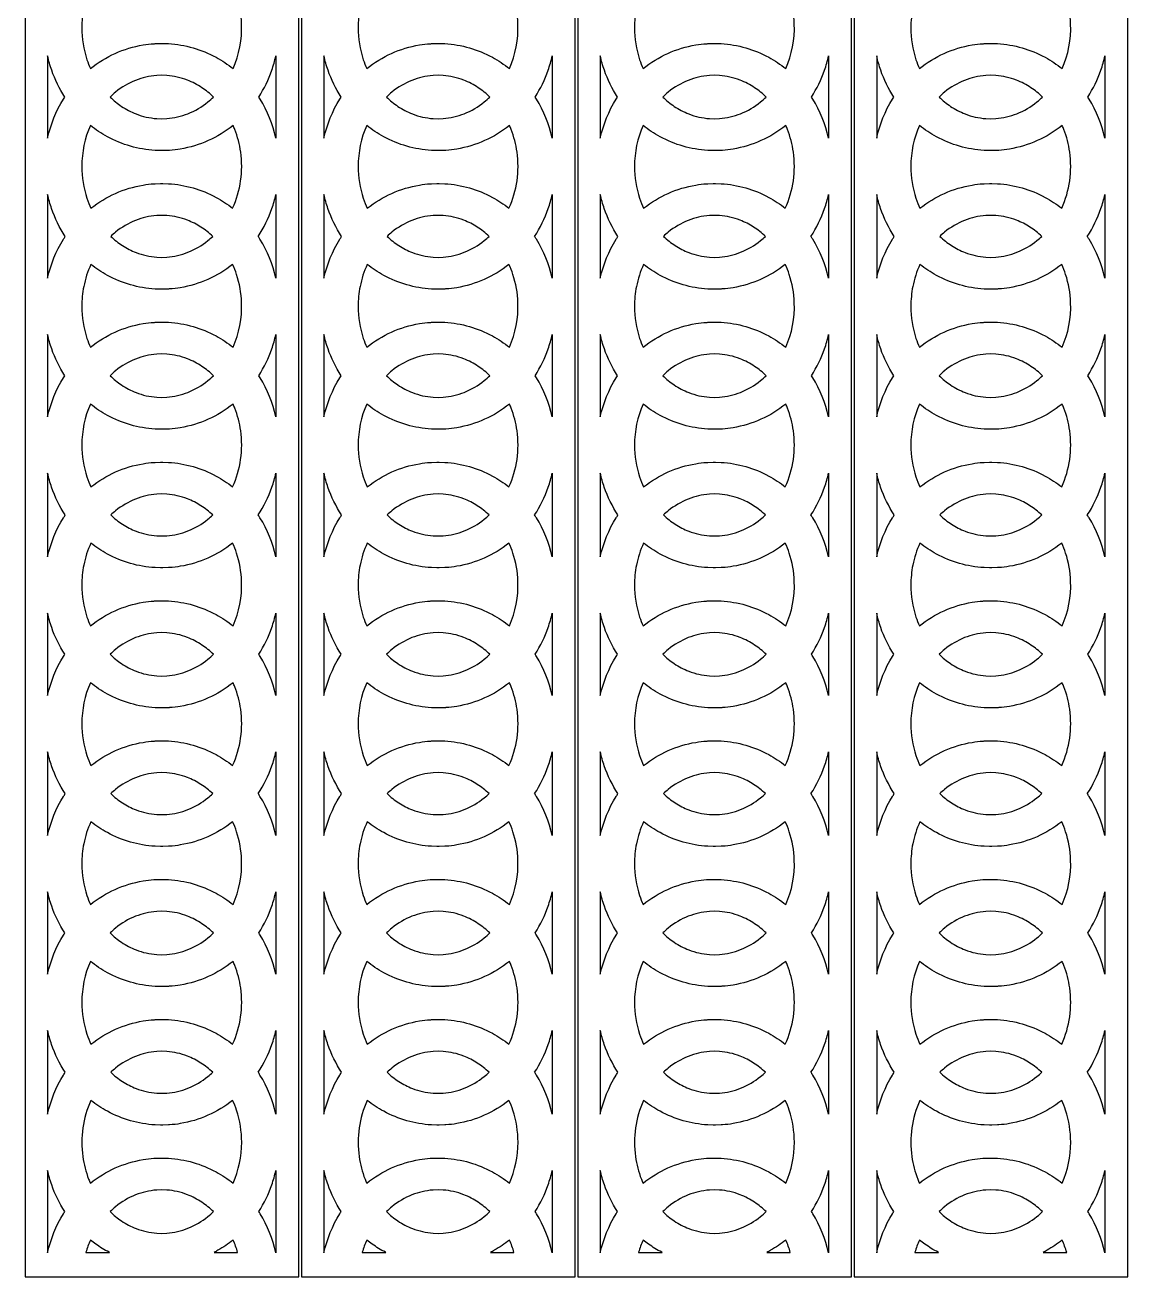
# Model space of a CAD drawing. Header units: millimetres. Extents: x -55 to 943, y -998 to 998.
# Drawn here: x -55 to 388, y -998 to -495 of the extents above; entities that cross this region are included whole.
import ezdxf

# ---------------------------------------------------------------- set-up
doc = ezdxf.new("R2010")
doc.units = ezdxf.units.MM
doc.layers.add('Default', color=70, linetype='Continuous')

msp = doc.modelspace()

# ---------------------------------------------------------------- linework, layer by layer
at = {"layer": 'Default'}
for points in [[(-55, -998), (55, -998), (55, 998), (-55, 998)], [(56, -998), (166, -998), (166, 998), (56, 998)], [(167, -998), (277, -998), (277, 998), (167, 998)], [(278, -998), (388, -998), (388, 998), (278, 998)]]:
    msp.add_lwpolyline(points, close=True, dxfattribs=at)
for points in [[(-32.2, -495.93, 0.079612), (-30.15, -508.78, 0.025236), (-28.76, -512.37, -0.128975), (-7.57, -502.86, -0.023724), (-3.27, -502.36, -0.008807), (-2.8, -502.33), (-0.57, -502.25, -0.017464), (0.37, -502.25), (2.61, -502.33, -0.11051), (21.72, -507.81, -0.045302), (28.57, -512.37, 0.112754), (31.98, -494.48, 0.070896), (29.96, -483.08, 0.028206), (28.38, -479.06, -0.127606), (7.37, -488.41, -0.023724), (3.08, -488.92, -0.008807), (2.61, -488.95), (0.37, -489.02, -0.017464), (-0.57, -489.02), (-2.8, -488.95, -0.11051), (-21.92, -483.46, -0.043797), (-28.57, -479.06, 0.05779), (-31.43, -487.95, 0.047676)], [(78.8, -495.93, 0.079612), (80.85, -508.78, 0.025236), (82.24, -512.37, -0.128975), (103.43, -502.86, -0.023724), (107.73, -502.36, -0.008807), (108.2, -502.33), (110.43, -502.25, -0.017464), (111.37, -502.25), (113.61, -502.33, -0.11051), (132.72, -507.81, -0.045302), (139.57, -512.37, 0.112754), (142.98, -494.48, 0.070896), (140.96, -483.08, 0.028206), (139.38, -479.06, -0.127606), (118.37, -488.41, -0.023724), (114.08, -488.92, -0.008807), (113.61, -488.95), (111.37, -489.02, -0.017464), (110.43, -489.02), (108.2, -488.95, -0.11051), (89.08, -483.46, -0.043797), (82.43, -479.06, 0.05779), (79.57, -487.95, 0.047676)], [(189.8, -495.93, 0.079612), (191.85, -508.78, 0.025236), (193.24, -512.37, -0.128975), (214.43, -502.86, -0.023724), (218.73, -502.36, -0.008807), (219.2, -502.33), (221.43, -502.25, -0.017464), (222.37, -502.25), (224.61, -502.33, -0.11051), (243.72, -507.81, -0.045302), (250.57, -512.37, 0.112754), (253.98, -494.48, 0.070896), (251.96, -483.08, 0.028206), (250.38, -479.06, -0.127606), (229.37, -488.41, -0.023724), (225.08, -488.92, -0.008807), (224.61, -488.95), (222.37, -489.02, -0.017464), (221.43, -489.02), (219.2, -488.95, -0.11051), (200.08, -483.46, -0.043797), (193.43, -479.06, 0.05779), (190.57, -487.95, 0.047676)], [(300.8, -495.93, 0.079612), (302.85, -508.78, 0.025236), (304.24, -512.37, -0.128975), (325.43, -502.86, -0.023724), (329.73, -502.36, -0.008807), (330.2, -502.33), (332.43, -502.25, -0.017464), (333.37, -502.25), (335.61, -502.33, -0.11051), (354.72, -507.81, -0.045302), (361.57, -512.37, 0.112754), (364.98, -494.48, 0.070896), (362.96, -483.08, 0.028206), (361.38, -479.06, -0.127606), (340.37, -488.41, -0.023724), (336.08, -488.92, -0.008807), (335.61, -488.95), (333.37, -489.02, -0.017464), (332.43, -489.02), (330.2, -488.95, -0.11051), (311.08, -483.46, -0.043797), (304.43, -479.06, 0.05779), (301.57, -487.95, 0.047676)], [(-39.05, -523.78, -0.059874), (-44.31, -513, -0.028181), (-45.93, -507.27), (-45.93, -540.29, -0.084306), (-39.57, -524.61, -0.00514)], [(38.86, -523.78, 0.059874), (44.12, -513, 0.028181), (45.74, -507.27), (45.74, -540.29, 0.084306), (39.38, -524.61, 0.00514)], [(71.95, -523.78, -0.059874), (66.69, -513, -0.028181), (65.07, -507.27), (65.07, -540.29, -0.084306), (71.43, -524.61, -0.00514)], [(149.86, -523.78, 0.059874), (155.12, -513, 0.028181), (156.74, -507.27), (156.74, -540.29, 0.084306), (150.38, -524.61, 0.00514)], [(182.95, -523.78, -0.059874), (177.69, -513, -0.028181), (176.07, -507.27), (176.07, -540.29, -0.084306), (182.43, -524.61, -0.00514)], [(260.86, -523.78, 0.059874), (266.12, -513, 0.028181), (267.74, -507.27), (267.74, -540.29, 0.084306), (261.38, -524.61, 0.00514)], [(293.95, -523.78, -0.059874), (288.69, -513, -0.028181), (287.07, -507.27), (287.07, -540.29, -0.084306), (293.43, -524.61, -0.00514)], [(371.86, -523.78, 0.059874), (377.12, -513, 0.028181), (378.74, -507.27), (378.74, -540.29, 0.084306), (372.38, -524.61, 0.00514)], [(18.43, -525.77, 0.021942), (20.68, -523.78, 0.046204), (16.05, -520.04, 0.05459), (10.19, -516.99, 0.074917), (1.92, -515.12), (-0.1, -515.05), (-2.12, -515.12, 0.076189), (-10.62, -517.08, 0.075402), (-18.62, -521.79, 0.021942), (-20.87, -523.78, 0.046204), (-16.25, -527.52, 0.05459), (-10.39, -530.57, 0.074917), (-2.12, -532.44), (-0.1, -532.51), (1.92, -532.44, 0.076189), (10.43, -530.48, 0.075402)], [(129.43, -525.77, 0.021942), (131.68, -523.78, 0.046204), (127.05, -520.04, 0.05459), (121.19, -516.99, 0.074917), (112.92, -515.12), (110.9, -515.05), (108.88, -515.12, 0.076189), (100.38, -517.08, 0.075402), (92.38, -521.79, 0.021942), (90.13, -523.78, 0.046204), (94.75, -527.52, 0.05459), (100.61, -530.57, 0.074917), (108.88, -532.44), (110.9, -532.51), (112.92, -532.44, 0.076189), (121.43, -530.48, 0.075402)], [(240.43, -525.77, 0.021942), (242.68, -523.78, 0.046204), (238.05, -520.04, 0.05459), (232.19, -516.99, 0.074917), (223.92, -515.12), (221.9, -515.05), (219.88, -515.12, 0.076189), (211.38, -517.08, 0.075402), (203.38, -521.79, 0.021942), (201.13, -523.78, 0.046204), (205.75, -527.52, 0.05459), (211.61, -530.57, 0.074917), (219.88, -532.44), (221.9, -532.51), (223.92, -532.44, 0.076189), (232.43, -530.48, 0.075402)], [(351.43, -525.77, 0.021942), (353.68, -523.78, 0.046204), (349.05, -520.04, 0.05459), (343.19, -516.99, 0.074917), (334.92, -515.12), (332.9, -515.05), (330.88, -515.12, 0.076189), (322.38, -517.08, 0.075402), (314.38, -521.79, 0.021942), (312.13, -523.78, 0.046204), (316.75, -527.52, 0.05459), (322.61, -530.57, 0.074917), (330.88, -532.44), (332.9, -532.51), (334.92, -532.44, 0.076189), (343.43, -530.48, 0.075402)], [(-32.2, -551.64, 0.079683), (-30.15, -564.48, 0.028206), (-28.57, -568.5, -0.127608), (-7.57, -559.15, -0.023722), (-3.27, -558.64, -0.008807), (-2.8, -558.62), (-0.57, -558.54, -0.017464), (0.37, -558.54), (2.61, -558.62, -0.11051), (21.72, -564.1, -0.043797), (28.38, -568.5, 0.142127), (31.61, -545.88, 0.058815), (29.26, -536.83, 0.011589), (28.57, -535.19, -0.128976), (7.37, -544.7, -0.023722), (3.08, -545.21, -0.008807), (2.61, -545.23), (0.37, -545.31, -0.017464), (-0.57, -545.31), (-2.8, -545.23, -0.11051), (-21.92, -539.75, -0.045302), (-28.76, -535.19, 0.10459), (-32.2, -551.63, 0.000069)], [(78.8, -551.64, 0.079683), (80.85, -564.48, 0.028206), (82.43, -568.5, -0.127608), (103.43, -559.15, -0.023722), (107.73, -558.64, -0.008807), (108.2, -558.62), (110.43, -558.54, -0.017464), (111.37, -558.54), (113.61, -558.62, -0.11051), (132.72, -564.1, -0.043797), (139.38, -568.5, 0.142127), (142.61, -545.88, 0.058815), (140.26, -536.83, 0.011589), (139.57, -535.19, -0.128976), (118.37, -544.7, -0.023722), (114.08, -545.21, -0.008807), (113.61, -545.23), (111.37, -545.31, -0.017464), (110.43, -545.31), (108.2, -545.23, -0.11051), (89.08, -539.75, -0.045302), (82.24, -535.19, 0.10459), (78.8, -551.63, 0.000069)], [(189.8, -551.64, 0.079683), (191.85, -564.48, 0.028206), (193.43, -568.5, -0.127608), (214.43, -559.15, -0.023722), (218.73, -558.64, -0.008807), (219.2, -558.62), (221.43, -558.54, -0.017464), (222.37, -558.54), (224.61, -558.62, -0.11051), (243.72, -564.1, -0.043797), (250.38, -568.5, 0.142127), (253.61, -545.88, 0.058815), (251.26, -536.83, 0.011589), (250.57, -535.19, -0.128976), (229.37, -544.7, -0.023722), (225.08, -545.21, -0.008807), (224.61, -545.23), (222.37, -545.31, -0.017464), (221.43, -545.31), (219.2, -545.23, -0.11051), (200.08, -539.75, -0.045302), (193.24, -535.19, 0.10459), (189.8, -551.63, 0.000069)], [(300.8, -551.64, 0.079683), (302.85, -564.48, 0.028206), (304.43, -568.5, -0.127608), (325.43, -559.15, -0.023722), (329.73, -558.64, -0.008807), (330.2, -558.62), (332.43, -558.54, -0.017464), (333.37, -558.54), (335.61, -558.62, -0.11051), (354.72, -564.1, -0.043797), (361.38, -568.5, 0.142127), (364.61, -545.88, 0.058815), (362.26, -536.83, 0.011589), (361.57, -535.19, -0.128976), (340.37, -544.7, -0.023722), (336.08, -545.21, -0.008807), (335.61, -545.23), (333.37, -545.31, -0.017464), (332.43, -545.31), (330.2, -545.23, -0.11051), (311.08, -539.75, -0.045302), (304.24, -535.19, 0.10459), (300.8, -551.63, 0.000069)], [(-38.86, -579.78, -0.062037), (-44.33, -568.62, -0.027789), (-45.93, -562.98), (-45.93, -596.57, -0.084392), (-39.57, -580.88, -0.006852)], [(38.67, -579.78, 0.062037), (44.14, -568.62, 0.027789), (45.74, -562.98), (45.74, -596.57, 0.084392), (39.37, -580.88, 0.006852)], [(72.14, -579.78, -0.062037), (66.67, -568.62, -0.027789), (65.07, -562.98), (65.07, -596.57, -0.084392), (71.43, -580.88, -0.006852)], [(149.67, -579.78, 0.062037), (155.14, -568.62, 0.027789), (156.74, -562.98), (156.74, -596.57, 0.084392), (150.37, -580.88, 0.006852)], [(183.14, -579.78, -0.062037), (177.67, -568.62, -0.027789), (176.07, -562.98), (176.07, -596.57, -0.084392), (182.43, -580.88, -0.006852)], [(260.67, -579.78, 0.062037), (266.14, -568.62, 0.027789), (267.74, -562.98), (267.74, -596.57, 0.084392), (261.37, -580.88, 0.006852)], [(294.14, -579.78, -0.062037), (288.67, -568.62, -0.027789), (287.07, -562.98), (287.07, -596.57, -0.084392), (293.43, -580.88, -0.006852)], [(371.67, -579.78, 0.062037), (377.14, -568.62, 0.027789), (378.74, -562.98), (378.74, -596.57, 0.084392), (372.37, -580.88, 0.006852)], [(-18.62, -578.07, 0.018833), (-20.57, -579.78, 0.047178), (-15.84, -583.49, 0.050474), (-10.41, -586.27, 0.07513), (-2.12, -588.15), (-0.1, -588.22), (1.92, -588.15, 0.076136), (10.42, -586.19, 0.075458), (18.43, -581.48, 0.018833), (20.38, -579.78, 0.047178), (15.65, -576.06, 0.050474), (10.22, -573.28, 0.07513), (1.92, -571.41), (-0.1, -571.34), (-2.12, -571.41, 0.076136), (-10.61, -573.37, 0.075458)], [(92.38, -578.07, 0.018833), (90.43, -579.78, 0.047178), (95.16, -583.49, 0.050474), (100.59, -586.27, 0.07513), (108.88, -588.15), (110.9, -588.22), (112.92, -588.15, 0.076136), (121.42, -586.19, 0.075458), (129.43, -581.48, 0.018833), (131.38, -579.78, 0.047178), (126.65, -576.06, 0.050474), (121.22, -573.28, 0.07513), (112.92, -571.41), (110.9, -571.34), (108.88, -571.41, 0.076136), (100.39, -573.37, 0.075458)], [(203.38, -578.07, 0.018833), (201.43, -579.78, 0.047178), (206.16, -583.49, 0.050474), (211.59, -586.27, 0.07513), (219.88, -588.15), (221.9, -588.22), (223.92, -588.15, 0.076136), (232.42, -586.19, 0.075458), (240.43, -581.48, 0.018833), (242.38, -579.78, 0.047178), (237.65, -576.06, 0.050474), (232.22, -573.28, 0.07513), (223.92, -571.41), (221.9, -571.34), (219.88, -571.41, 0.076136), (211.39, -573.37, 0.075458)], [(314.38, -578.07, 0.018833), (312.43, -579.78, 0.047178), (317.16, -583.49, 0.050474), (322.59, -586.27, 0.07513), (330.88, -588.15), (332.9, -588.22), (334.92, -588.15, 0.076136), (343.42, -586.19, 0.075458), (351.43, -581.48, 0.018833), (353.38, -579.78, 0.047178), (348.65, -576.06, 0.050474), (343.22, -573.28, 0.07513), (334.92, -571.41), (332.9, -571.34), (330.88, -571.41, 0.076136), (322.39, -573.37, 0.075458)], [(-32.2, -607.92, 0.079612), (-30.15, -620.77, 0.025236), (-28.76, -624.36, -0.128975), (-7.57, -614.85, -0.023724), (-3.27, -614.35, -0.008807), (-2.8, -614.32), (-0.57, -614.24, -0.017464), (0.37, -614.24), (2.61, -614.32, -0.11051), (21.72, -619.8, -0.045302), (28.57, -624.36, 0.112754), (31.98, -606.46, 0.070896), (29.96, -595.07, 0.028206), (28.38, -591.05, -0.127606), (7.37, -600.4, -0.023724), (3.08, -600.91, -0.008807), (2.61, -600.94), (0.37, -601.01, -0.017464), (-0.57, -601.01), (-2.8, -600.94, -0.11051), (-21.92, -595.45, -0.043797), (-28.57, -591.05, 0.05779), (-31.43, -599.94, 0.047676)], [(78.8, -607.92, 0.079612), (80.85, -620.77, 0.025236), (82.24, -624.36, -0.128975), (103.43, -614.85, -0.023724), (107.73, -614.35, -0.008807), (108.2, -614.32), (110.43, -614.24, -0.017464), (111.37, -614.24), (113.61, -614.32, -0.11051), (132.72, -619.8, -0.045302), (139.57, -624.36, 0.112754), (142.98, -606.46, 0.070896), (140.96, -595.07, 0.028206), (139.38, -591.05, -0.127606), (118.37, -600.4, -0.023724), (114.08, -600.91, -0.008807), (113.61, -600.94), (111.37, -601.01, -0.017464), (110.43, -601.01), (108.2, -600.94, -0.11051), (89.08, -595.45, -0.043797), (82.43, -591.05, 0.05779), (79.57, -599.94, 0.047676)], [(189.8, -607.92, 0.079612), (191.85, -620.77, 0.025236), (193.24, -624.36, -0.128975), (214.43, -614.85, -0.023724), (218.73, -614.35, -0.008807), (219.2, -614.32), (221.43, -614.24, -0.017464), (222.37, -614.24), (224.61, -614.32, -0.11051), (243.72, -619.8, -0.045302), (250.57, -624.36, 0.112754), (253.98, -606.46, 0.070896), (251.96, -595.07, 0.028206), (250.38, -591.05, -0.127606), (229.37, -600.4, -0.023724), (225.08, -600.91, -0.008807), (224.61, -600.94), (222.37, -601.01, -0.017464), (221.43, -601.01), (219.2, -600.94, -0.11051), (200.08, -595.45, -0.043797), (193.43, -591.05, 0.05779), (190.57, -599.94, 0.047676)], [(300.8, -607.92, 0.079612), (302.85, -620.77, 0.025236), (304.24, -624.36, -0.128975), (325.43, -614.85, -0.023724), (329.73, -614.35, -0.008807), (330.2, -614.32), (332.43, -614.24, -0.017464), (333.37, -614.24), (335.61, -614.32, -0.11051), (354.72, -619.8, -0.045302), (361.57, -624.36, 0.112754), (364.98, -606.46, 0.070896), (362.96, -595.07, 0.028206), (361.38, -591.05, -0.127606), (340.37, -600.4, -0.023724), (336.08, -600.91, -0.008807), (335.61, -600.94), (333.37, -601.01, -0.017464), (332.43, -601.01), (330.2, -600.94, -0.11051), (311.08, -595.45, -0.043797), (304.43, -591.05, 0.05779), (301.57, -599.94, 0.047676)], [(-39.05, -635.77, -0.059874), (-44.31, -624.99, -0.028181), (-45.93, -619.26), (-45.93, -652.28, -0.084306), (-39.57, -636.6, -0.00514)], [(38.86, -635.77, 0.059874), (44.12, -624.99, 0.028181), (45.74, -619.26), (45.74, -652.28, 0.084306), (39.38, -636.6, 0.00514)], [(71.95, -635.77, -0.059874), (66.69, -624.99, -0.028181), (65.07, -619.26), (65.07, -652.28, -0.084306), (71.43, -636.6, -0.00514)], [(149.86, -635.77, 0.059874), (155.12, -624.99, 0.028181), (156.74, -619.26), (156.74, -652.28, 0.084306), (150.38, -636.6, 0.00514)], [(182.95, -635.77, -0.059874), (177.69, -624.99, -0.028181), (176.07, -619.26), (176.07, -652.28, -0.084306), (182.43, -636.6, -0.00514)], [(260.86, -635.77, 0.059874), (266.12, -624.99, 0.028181), (267.74, -619.26), (267.74, -652.28, 0.084306), (261.38, -636.6, 0.00514)], [(293.95, -635.77, -0.059874), (288.69, -624.99, -0.028181), (287.07, -619.26), (287.07, -652.28, -0.084306), (293.43, -636.6, -0.00514)], [(371.86, -635.77, 0.059874), (377.12, -624.99, 0.028181), (378.74, -619.26), (378.74, -652.28, 0.084306), (372.38, -636.6, 0.00514)], [(18.43, -637.76, 0.021942), (20.68, -635.77, 0.046204), (16.05, -632.03, 0.05459), (10.19, -628.98, 0.074917), (1.92, -627.11), (-0.1, -627.04), (-2.12, -627.11, 0.076189), (-10.62, -629.07, 0.075402), (-18.62, -633.78, 0.021942), (-20.87, -635.77, 0.046204), (-16.25, -639.51, 0.05459), (-10.39, -642.56, 0.074917), (-2.12, -644.43), (-0.1, -644.5), (1.92, -644.43, 0.076189), (10.43, -642.47, 0.075402)], [(129.43, -637.76, 0.021942), (131.68, -635.77, 0.046204), (127.05, -632.03, 0.05459), (121.19, -628.98, 0.074917), (112.92, -627.11), (110.9, -627.04), (108.88, -627.11, 0.076189), (100.38, -629.07, 0.075402), (92.38, -633.78, 0.021942), (90.13, -635.77, 0.046204), (94.75, -639.51, 0.05459), (100.61, -642.56, 0.074917), (108.88, -644.43), (110.9, -644.5), (112.92, -644.43, 0.076189), (121.43, -642.47, 0.075402)], [(240.43, -637.76, 0.021942), (242.68, -635.77, 0.046204), (238.05, -632.03, 0.05459), (232.19, -628.98, 0.074917), (223.92, -627.11), (221.9, -627.04), (219.88, -627.11, 0.076189), (211.38, -629.07, 0.075402), (203.38, -633.78, 0.021942), (201.13, -635.77, 0.046204), (205.75, -639.51, 0.05459), (211.61, -642.56, 0.074917), (219.88, -644.43), (221.9, -644.5), (223.92, -644.43, 0.076189), (232.43, -642.47, 0.075402)], [(351.43, -637.76, 0.021942), (353.68, -635.77, 0.046204), (349.05, -632.03, 0.05459), (343.19, -628.98, 0.074917), (334.92, -627.11), (332.9, -627.04), (330.88, -627.11, 0.076189), (322.38, -629.07, 0.075402), (314.38, -633.78, 0.021942), (312.13, -635.77, 0.046204), (316.75, -639.51, 0.05459), (322.61, -642.56, 0.074917), (330.88, -644.43), (332.9, -644.5), (334.92, -644.43, 0.076189), (343.43, -642.47, 0.075402)], [(-32.2, -663.63, 0.079683), (-30.15, -676.47, 0.028206), (-28.57, -680.49, -0.127608), (-7.57, -671.14, -0.023722), (-3.27, -670.63, -0.008807), (-2.8, -670.61), (-0.57, -670.53, -0.017464), (0.37, -670.53), (2.61, -670.61, -0.11051), (21.72, -676.09, -0.043797), (28.38, -680.49, 0.142127), (31.61, -657.87, 0.058815), (29.26, -648.82, 0.011589), (28.57, -647.18, -0.128976), (7.37, -656.69, -0.023722), (3.08, -657.2, -0.008807), (2.61, -657.22), (0.37, -657.3, -0.017464), (-0.57, -657.3), (-2.8, -657.22, -0.11051), (-21.92, -651.74, -0.045302), (-28.76, -647.18, 0.10459), (-32.2, -663.62, 0.000069)], [(78.8, -663.63, 0.079683), (80.85, -676.47, 0.028206), (82.43, -680.49, -0.127608), (103.43, -671.14, -0.023722), (107.73, -670.63, -0.008807), (108.2, -670.61), (110.43, -670.53, -0.017464), (111.37, -670.53), (113.61, -670.61, -0.11051), (132.72, -676.09, -0.043797), (139.38, -680.49, 0.142127), (142.61, -657.87, 0.058815), (140.26, -648.82, 0.011589), (139.57, -647.18, -0.128976), (118.37, -656.69, -0.023722), (114.08, -657.2, -0.008807), (113.61, -657.22), (111.37, -657.3, -0.017464), (110.43, -657.3), (108.2, -657.22, -0.11051), (89.08, -651.74, -0.045302), (82.24, -647.18, 0.10459), (78.8, -663.62, 0.000069)], [(189.8, -663.63, 0.079683), (191.85, -676.47, 0.028206), (193.43, -680.49, -0.127608), (214.43, -671.14, -0.023722), (218.73, -670.63, -0.008807), (219.2, -670.61), (221.43, -670.53, -0.017464), (222.37, -670.53), (224.61, -670.61, -0.11051), (243.72, -676.09, -0.043797), (250.38, -680.49, 0.142127), (253.61, -657.87, 0.058815), (251.26, -648.82, 0.011589), (250.57, -647.18, -0.128976), (229.37, -656.69, -0.023722), (225.08, -657.2, -0.008807), (224.61, -657.22), (222.37, -657.3, -0.017464), (221.43, -657.3), (219.2, -657.22, -0.11051), (200.08, -651.74, -0.045302), (193.24, -647.18, 0.10459), (189.8, -663.62, 0.000069)], [(300.8, -663.63, 0.079683), (302.85, -676.47, 0.028206), (304.43, -680.49, -0.127608), (325.43, -671.14, -0.023722), (329.73, -670.63, -0.008807), (330.2, -670.61), (332.43, -670.53, -0.017464), (333.37, -670.53), (335.61, -670.61, -0.11051), (354.72, -676.09, -0.043797), (361.38, -680.49, 0.142127), (364.61, -657.87, 0.058815), (362.26, -648.82, 0.011589), (361.57, -647.18, -0.128976), (340.37, -656.69, -0.023722), (336.08, -657.2, -0.008807), (335.61, -657.22), (333.37, -657.3, -0.017464), (332.43, -657.3), (330.2, -657.22, -0.11051), (311.08, -651.74, -0.045302), (304.24, -647.18, 0.10459), (300.8, -663.62, 0.000069)], [(-38.86, -691.76, -0.062037), (-44.33, -680.61, -0.027789), (-45.93, -674.97), (-45.93, -708.56, -0.084392), (-39.57, -692.87, -0.006852)], [(38.67, -691.76, 0.062037), (44.14, -680.61, 0.027789), (45.74, -674.97), (45.74, -708.56, 0.084392), (39.37, -692.87, 0.006852)], [(72.14, -691.76, -0.062037), (66.67, -680.61, -0.027789), (65.07, -674.97), (65.07, -708.56, -0.084392), (71.43, -692.87, -0.006852)], [(149.67, -691.76, 0.062037), (155.14, -680.61, 0.027789), (156.74, -674.97), (156.74, -708.56, 0.084392), (150.37, -692.87, 0.006852)], [(183.14, -691.76, -0.062037), (177.67, -680.61, -0.027789), (176.07, -674.97), (176.07, -708.56, -0.084392), (182.43, -692.87, -0.006852)], [(260.67, -691.76, 0.062037), (266.14, -680.61, 0.027789), (267.74, -674.97), (267.74, -708.56, 0.084392), (261.37, -692.87, 0.006852)], [(294.14, -691.76, -0.062037), (288.67, -680.61, -0.027789), (287.07, -674.97), (287.07, -708.56, -0.084392), (293.43, -692.87, -0.006852)], [(371.67, -691.76, 0.062037), (377.14, -680.61, 0.027789), (378.74, -674.97), (378.74, -708.56, 0.084392), (372.37, -692.87, 0.006852)], [(18.43, -693.47, 0.018833), (20.38, -691.76, 0.047178), (15.65, -688.05, 0.050474), (10.22, -685.27, 0.07513), (1.92, -683.4), (-0.1, -683.32), (-2.12, -683.4, 0.076136), (-10.61, -685.35, 0.075458), (-18.62, -690.06, 0.018833), (-20.57, -691.76, 0.047178), (-15.84, -695.48, 0.050474), (-10.41, -698.26, 0.07513), (-2.12, -700.13), (-0.1, -700.2), (1.92, -700.13, 0.076136), (10.42, -698.17, 0.075458)], [(129.43, -693.47, 0.018833), (131.38, -691.76, 0.047178), (126.65, -688.05, 0.050474), (121.22, -685.27, 0.07513), (112.92, -683.4), (110.9, -683.32), (108.88, -683.4, 0.076136), (100.39, -685.35, 0.075458), (92.38, -690.06, 0.018833), (90.43, -691.76, 0.047178), (95.16, -695.48, 0.050474), (100.59, -698.26, 0.07513), (108.88, -700.13), (110.9, -700.2), (112.92, -700.13, 0.076136), (121.42, -698.17, 0.075458)], [(240.43, -693.47, 0.018833), (242.38, -691.76, 0.047178), (237.65, -688.05, 0.050474), (232.22, -685.27, 0.07513), (223.92, -683.4), (221.9, -683.32), (219.88, -683.4, 0.076136), (211.39, -685.35, 0.075458), (203.38, -690.06, 0.018833), (201.43, -691.76, 0.047178), (206.16, -695.48, 0.050474), (211.59, -698.26, 0.07513), (219.88, -700.13), (221.9, -700.2), (223.92, -700.13, 0.076136), (232.42, -698.17, 0.075458)], [(351.43, -693.47, 0.018833), (353.38, -691.76, 0.047178), (348.65, -688.05, 0.050474), (343.22, -685.27, 0.07513), (334.92, -683.4), (332.9, -683.32), (330.88, -683.4, 0.076136), (322.39, -685.35, 0.075458), (314.38, -690.06, 0.018833), (312.43, -691.76, 0.047178), (317.16, -695.48, 0.050474), (322.59, -698.26, 0.07513), (330.88, -700.13), (332.9, -700.2), (334.92, -700.13, 0.076136), (343.42, -698.17, 0.075458)], [(-32.2, -719.91, 0.079612), (-30.15, -732.76, 0.025236), (-28.76, -736.35, -0.128975), (-7.57, -726.84, -0.023724), (-3.27, -726.33, -0.008807), (-2.8, -726.31), (-0.57, -726.23, -0.017464), (0.37, -726.23), (2.61, -726.31, -0.11051), (21.72, -731.79, -0.045302), (28.57, -736.35, 0.112754), (31.98, -718.45, 0.070896), (29.96, -707.06, 0.028206), (28.38, -703.04, -0.127606), (7.37, -712.39, -0.023724), (3.08, -712.9, -0.008807), (2.61, -712.92), (0.37, -713, -0.017464), (-0.57, -713), (-2.8, -712.92, -0.11051), (-21.92, -707.44, -0.043797), (-28.57, -703.04, 0.05779), (-31.43, -711.93, 0.047676)], [(78.8, -719.91, 0.079612), (80.85, -732.76, 0.025236), (82.24, -736.35, -0.128975), (103.43, -726.84, -0.023724), (107.73, -726.33, -0.008807), (108.2, -726.31), (110.43, -726.23, -0.017464), (111.37, -726.23), (113.61, -726.31, -0.11051), (132.72, -731.79, -0.045302), (139.57, -736.35, 0.112754), (142.98, -718.45, 0.070896), (140.96, -707.06, 0.028206), (139.38, -703.04, -0.127606), (118.37, -712.39, -0.023724), (114.08, -712.9, -0.008807), (113.61, -712.92), (111.37, -713, -0.017464), (110.43, -713), (108.2, -712.92, -0.11051), (89.08, -707.44, -0.043797), (82.43, -703.04, 0.05779), (79.57, -711.93, 0.047676)], [(189.8, -719.91, 0.079612), (191.85, -732.76, 0.025236), (193.24, -736.35, -0.128975), (214.43, -726.84, -0.023724), (218.73, -726.33, -0.008807), (219.2, -726.31), (221.43, -726.23, -0.017464), (222.37, -726.23), (224.61, -726.31, -0.11051), (243.72, -731.79, -0.045302), (250.57, -736.35, 0.112754), (253.98, -718.45, 0.070896), (251.96, -707.06, 0.028206), (250.38, -703.04, -0.127606), (229.37, -712.39, -0.023724), (225.08, -712.9, -0.008807), (224.61, -712.92), (222.37, -713, -0.017464), (221.43, -713), (219.2, -712.92, -0.11051), (200.08, -707.44, -0.043797), (193.43, -703.04, 0.05779), (190.57, -711.93, 0.047676)], [(300.8, -719.91, 0.079612), (302.85, -732.76, 0.025236), (304.24, -736.35, -0.128975), (325.43, -726.84, -0.023724), (329.73, -726.33, -0.008807), (330.2, -726.31), (332.43, -726.23, -0.017464), (333.37, -726.23), (335.61, -726.31, -0.11051), (354.72, -731.79, -0.045302), (361.57, -736.35, 0.112754), (364.98, -718.45, 0.070896), (362.96, -707.06, 0.028206), (361.38, -703.04, -0.127606), (340.37, -712.39, -0.023724), (336.08, -712.9, -0.008807), (335.61, -712.92), (333.37, -713, -0.017464), (332.43, -713), (330.2, -712.92, -0.11051), (311.08, -707.44, -0.043797), (304.43, -703.04, 0.05779), (301.57, -711.93, 0.047676)], [(-39.05, -747.76, -0.059874), (-44.31, -736.97, -0.028181), (-45.93, -731.25), (-45.93, -764.27, -0.084306), (-39.57, -748.59, -0.00514)], [(38.86, -747.76, 0.059874), (44.12, -736.97, 0.028181), (45.74, -731.25), (45.74, -764.27, 0.084306), (39.38, -748.59, 0.00514)], [(71.95, -747.76, -0.059874), (66.69, -736.97, -0.028181), (65.07, -731.25), (65.07, -764.27, -0.084306), (71.43, -748.59, -0.00514)], [(149.86, -747.76, 0.059874), (155.12, -736.97, 0.028181), (156.74, -731.25), (156.74, -764.27, 0.084306), (150.38, -748.59, 0.00514)], [(182.95, -747.76, -0.059874), (177.69, -736.97, -0.028181), (176.07, -731.25), (176.07, -764.27, -0.084306), (182.43, -748.59, -0.00514)], [(260.86, -747.76, 0.059874), (266.12, -736.97, 0.028181), (267.74, -731.25), (267.74, -764.27, 0.084306), (261.38, -748.59, 0.00514)], [(293.95, -747.76, -0.059874), (288.69, -736.97, -0.028181), (287.07, -731.25), (287.07, -764.27, -0.084306), (293.43, -748.59, -0.00514)], [(371.86, -747.76, 0.059874), (377.12, -736.97, 0.028181), (378.74, -731.25), (378.74, -764.27, 0.084306), (372.38, -748.59, 0.00514)], [(18.43, -749.75, 0.021942), (20.68, -747.76, 0.046204), (16.05, -744.02, 0.05459), (10.19, -740.97, 0.074917), (1.92, -739.1), (-0.1, -739.03), (-2.12, -739.1, 0.076189), (-10.62, -741.06, 0.075402), (-18.62, -745.77, 0.021942), (-20.87, -747.76, 0.046204), (-16.25, -751.5, 0.05459), (-10.39, -754.55, 0.074917), (-2.12, -756.42), (-0.1, -756.49), (1.92, -756.42, 0.076189), (10.43, -754.46, 0.075402)], [(129.43, -749.75, 0.021942), (131.68, -747.76, 0.046204), (127.05, -744.02, 0.05459), (121.19, -740.97, 0.074917), (112.92, -739.1), (110.9, -739.03), (108.88, -739.1, 0.076189), (100.38, -741.06, 0.075402), (92.38, -745.77, 0.021942), (90.13, -747.76, 0.046204), (94.75, -751.5, 0.05459), (100.61, -754.55, 0.074917), (108.88, -756.42), (110.9, -756.49), (112.92, -756.42, 0.076189), (121.43, -754.46, 0.075402)], [(240.43, -749.75, 0.021942), (242.68, -747.76, 0.046204), (238.05, -744.02, 0.05459), (232.19, -740.97, 0.074917), (223.92, -739.1), (221.9, -739.03), (219.88, -739.1, 0.076189), (211.38, -741.06, 0.075402), (203.38, -745.77, 0.021942), (201.13, -747.76, 0.046204), (205.75, -751.5, 0.05459), (211.61, -754.55, 0.074917), (219.88, -756.42), (221.9, -756.49), (223.92, -756.42, 0.076189), (232.43, -754.46, 0.075402)], [(351.43, -749.75, 0.021942), (353.68, -747.76, 0.046204), (349.05, -744.02, 0.05459), (343.19, -740.97, 0.074917), (334.92, -739.1), (332.9, -739.03), (330.88, -739.1, 0.076189), (322.38, -741.06, 0.075402), (314.38, -745.77, 0.021942), (312.13, -747.76, 0.046204), (316.75, -751.5, 0.05459), (322.61, -754.55, 0.074917), (330.88, -756.42), (332.9, -756.49), (334.92, -756.42, 0.076189), (343.43, -754.46, 0.075402)], [(-32.2, -775.62, 0.079683), (-30.15, -788.46, 0.028206), (-28.57, -792.48, -0.127608), (-7.57, -783.13, -0.023722), (-3.27, -782.62, -0.008807), (-2.8, -782.59), (-0.57, -782.52, -0.017464), (0.37, -782.52), (2.61, -782.59, -0.11051), (21.72, -788.08, -0.043797), (28.38, -792.48, 0.142127), (31.61, -769.86, 0.058815), (29.26, -760.81, 0.011589), (28.57, -759.17, -0.128976), (7.37, -768.68, -0.023722), (3.08, -769.18, -0.008807), (2.61, -769.21), (0.37, -769.29, -0.017464), (-0.57, -769.29), (-2.8, -769.21, -0.11051), (-21.92, -763.73, -0.045302), (-28.76, -759.17, 0.10459), (-32.2, -775.61, 0.000069)], [(78.8, -775.62, 0.079683), (80.85, -788.46, 0.028206), (82.43, -792.48, -0.127608), (103.43, -783.13, -0.023722), (107.73, -782.62, -0.008807), (108.2, -782.59), (110.43, -782.52, -0.017464), (111.37, -782.52), (113.61, -782.59, -0.11051), (132.72, -788.08, -0.043797), (139.38, -792.48, 0.142127), (142.61, -769.86, 0.058815), (140.26, -760.81, 0.011589), (139.57, -759.17, -0.128976), (118.37, -768.68, -0.023722), (114.08, -769.18, -0.008807), (113.61, -769.21), (111.37, -769.29, -0.017464), (110.43, -769.29), (108.2, -769.21, -0.11051), (89.08, -763.73, -0.045302), (82.24, -759.17, 0.10459), (78.8, -775.61, 0.000069)], [(189.8, -775.62, 0.079683), (191.85, -788.46, 0.028206), (193.43, -792.48, -0.127608), (214.43, -783.13, -0.023722), (218.73, -782.62, -0.008807), (219.2, -782.59), (221.43, -782.52, -0.017464), (222.37, -782.52), (224.61, -782.59, -0.11051), (243.72, -788.08, -0.043797), (250.38, -792.48, 0.142127), (253.61, -769.86, 0.058815), (251.26, -760.81, 0.011589), (250.57, -759.17, -0.128976), (229.37, -768.68, -0.023722), (225.08, -769.18, -0.008807), (224.61, -769.21), (222.37, -769.29, -0.017464), (221.43, -769.29), (219.2, -769.21, -0.11051), (200.08, -763.73, -0.045302), (193.24, -759.17, 0.10459), (189.8, -775.61, 0.000069)], [(300.8, -775.62, 0.079683), (302.85, -788.46, 0.028206), (304.43, -792.48, -0.127608), (325.43, -783.13, -0.023722), (329.73, -782.62, -0.008807), (330.2, -782.59), (332.43, -782.52, -0.017464), (333.37, -782.52), (335.61, -782.59, -0.11051), (354.72, -788.08, -0.043797), (361.38, -792.48, 0.142127), (364.61, -769.86, 0.058815), (362.26, -760.81, 0.011589), (361.57, -759.17, -0.128976), (340.37, -768.68, -0.023722), (336.08, -769.18, -0.008807), (335.61, -769.21), (333.37, -769.29, -0.017464), (332.43, -769.29), (330.2, -769.21, -0.11051), (311.08, -763.73, -0.045302), (304.24, -759.17, 0.10459), (300.8, -775.61, 0.000069)], [(-38.86, -803.75, -0.062037), (-44.33, -792.6, -0.027789), (-45.93, -786.96), (-45.93, -820.55, -0.084392), (-39.57, -804.86, -0.006852)], [(38.67, -803.75, 0.062037), (44.14, -792.6, 0.027789), (45.74, -786.96), (45.74, -820.55, 0.084392), (39.37, -804.86, 0.006852)], [(72.14, -803.75, -0.062037), (66.67, -792.6, -0.027789), (65.07, -786.96), (65.07, -820.55, -0.084392), (71.43, -804.86, -0.006852)], [(149.67, -803.75, 0.062037), (155.14, -792.6, 0.027789), (156.74, -786.96), (156.74, -820.55, 0.084392), (150.37, -804.86, 0.006852)], [(183.14, -803.75, -0.062037), (177.67, -792.6, -0.027789), (176.07, -786.96), (176.07, -820.55, -0.084392), (182.43, -804.86, -0.006852)], [(260.67, -803.75, 0.062037), (266.14, -792.6, 0.027789), (267.74, -786.96), (267.74, -820.55, 0.084392), (261.37, -804.86, 0.006852)], [(294.14, -803.75, -0.062037), (288.67, -792.6, -0.027789), (287.07, -786.96), (287.07, -820.55, -0.084392), (293.43, -804.86, -0.006852)], [(371.67, -803.75, 0.062037), (377.14, -792.6, 0.027789), (378.74, -786.96), (378.74, -820.55, 0.084392), (372.37, -804.86, 0.006852)], [(-18.62, -802.05, 0.018833), (-20.57, -803.75, 0.047178), (-15.84, -807.47, 0.050474), (-10.41, -810.25, 0.07513), (-2.12, -812.12), (-0.1, -812.19), (1.92, -812.12, 0.076136), (10.42, -810.16, 0.075458), (18.43, -805.45, 0.018833), (20.38, -803.75, 0.047178), (15.65, -800.04, 0.050474), (10.22, -797.26, 0.07513), (1.92, -795.38), (-0.1, -795.31), (-2.12, -795.38, 0.076136), (-10.61, -797.34, 0.075458)], [(92.38, -802.05, 0.018833), (90.43, -803.75, 0.047178), (95.16, -807.47, 0.050474), (100.59, -810.25, 0.07513), (108.88, -812.12), (110.9, -812.19), (112.92, -812.12, 0.076136), (121.42, -810.16, 0.075458), (129.43, -805.45, 0.018833), (131.38, -803.75, 0.047178), (126.65, -800.04, 0.050474), (121.22, -797.26, 0.07513), (112.92, -795.38), (110.9, -795.31), (108.88, -795.38, 0.076136), (100.39, -797.34, 0.075458)], [(203.38, -802.05, 0.018833), (201.43, -803.75, 0.047178), (206.16, -807.47, 0.050474), (211.59, -810.25, 0.07513), (219.88, -812.12), (221.9, -812.19), (223.92, -812.12, 0.076136), (232.42, -810.16, 0.075458), (240.43, -805.45, 0.018833), (242.38, -803.75, 0.047178), (237.65, -800.04, 0.050474), (232.22, -797.26, 0.07513), (223.92, -795.38), (221.9, -795.31), (219.88, -795.38, 0.076136), (211.39, -797.34, 0.075458)], [(314.38, -802.05, 0.018833), (312.43, -803.75, 0.047178), (317.16, -807.47, 0.050474), (322.59, -810.25, 0.07513), (330.88, -812.12), (332.9, -812.19), (334.92, -812.12, 0.076136), (343.42, -810.16, 0.075458), (351.43, -805.45, 0.018833), (353.38, -803.75, 0.047178), (348.65, -800.04, 0.050474), (343.22, -797.26, 0.07513), (334.92, -795.38), (332.9, -795.31), (330.88, -795.38, 0.076136), (322.39, -797.34, 0.075458)], [(-32.2, -831.9, 0.079612), (-30.15, -844.74, 0.025236), (-28.76, -848.34, -0.128975), (-7.57, -838.83, -0.023724), (-3.27, -838.32, -0.008807), (-2.8, -838.3), (-0.57, -838.22, -0.017464), (0.37, -838.22), (2.61, -838.3, -0.11051), (21.72, -843.78, -0.045302), (28.57, -848.34, 0.112754), (31.98, -830.44, 0.070896), (29.96, -819.05, 0.028206), (28.38, -815.03, -0.127606), (7.37, -824.38, -0.023724), (3.08, -824.89, -0.008807), (2.61, -824.91), (0.37, -824.99, -0.017464), (-0.57, -824.99), (-2.8, -824.91, -0.11051), (-21.92, -819.43, -0.043797), (-28.57, -815.03, 0.05779), (-31.43, -823.92, 0.047676)], [(78.8, -831.9, 0.079612), (80.85, -844.74, 0.025236), (82.24, -848.34, -0.128975), (103.43, -838.83, -0.023724), (107.73, -838.32, -0.008807), (108.2, -838.3), (110.43, -838.22, -0.017464), (111.37, -838.22), (113.61, -838.3, -0.11051), (132.72, -843.78, -0.045302), (139.57, -848.34, 0.112754), (142.98, -830.44, 0.070896), (140.96, -819.05, 0.028206), (139.38, -815.03, -0.127606), (118.37, -824.38, -0.023724), (114.08, -824.89, -0.008807), (113.61, -824.91), (111.37, -824.99, -0.017464), (110.43, -824.99), (108.2, -824.91, -0.11051), (89.08, -819.43, -0.043797), (82.43, -815.03, 0.05779), (79.57, -823.92, 0.047676)], [(189.8, -831.9, 0.079612), (191.85, -844.74, 0.025236), (193.24, -848.34, -0.128975), (214.43, -838.83, -0.023724), (218.73, -838.32, -0.008807), (219.2, -838.3), (221.43, -838.22, -0.017464), (222.37, -838.22), (224.61, -838.3, -0.11051), (243.72, -843.78, -0.045302), (250.57, -848.34, 0.112754), (253.98, -830.44, 0.070896), (251.96, -819.05, 0.028206), (250.38, -815.03, -0.127606), (229.37, -824.38, -0.023724), (225.08, -824.89, -0.008807), (224.61, -824.91), (222.37, -824.99, -0.017464), (221.43, -824.99), (219.2, -824.91, -0.11051), (200.08, -819.43, -0.043797), (193.43, -815.03, 0.05779), (190.57, -823.92, 0.047676)], [(300.8, -831.9, 0.079612), (302.85, -844.74, 0.025236), (304.24, -848.34, -0.128975), (325.43, -838.83, -0.023724), (329.73, -838.32, -0.008807), (330.2, -838.3), (332.43, -838.22, -0.017464), (333.37, -838.22), (335.61, -838.3, -0.11051), (354.72, -843.78, -0.045302), (361.57, -848.34, 0.112754), (364.98, -830.44, 0.070896), (362.96, -819.05, 0.028206), (361.38, -815.03, -0.127606), (340.37, -824.38, -0.023724), (336.08, -824.89, -0.008807), (335.61, -824.91), (333.37, -824.99, -0.017464), (332.43, -824.99), (330.2, -824.91, -0.11051), (311.08, -819.43, -0.043797), (304.43, -815.03, 0.05779), (301.57, -823.92, 0.047676)], [(-39.05, -859.75, -0.059874), (-44.31, -848.96, -0.028181), (-45.93, -843.24), (-45.93, -876.26, -0.084306), (-39.57, -860.58, -0.00514)], [(38.86, -859.75, 0.059874), (44.12, -848.96, 0.028181), (45.74, -843.24), (45.74, -876.26, 0.084306), (39.38, -860.58, 0.00514)], [(71.95, -859.75, -0.059874), (66.69, -848.96, -0.028181), (65.07, -843.24), (65.07, -876.26, -0.084306), (71.43, -860.58, -0.00514)], [(149.86, -859.75, 0.059874), (155.12, -848.96, 0.028181), (156.74, -843.24), (156.74, -876.26, 0.084306), (150.38, -860.58, 0.00514)], [(182.95, -859.75, -0.059874), (177.69, -848.96, -0.028181), (176.07, -843.24), (176.07, -876.26, -0.084306), (182.43, -860.58, -0.00514)], [(260.86, -859.75, 0.059874), (266.12, -848.96, 0.028181), (267.74, -843.24), (267.74, -876.26, 0.084306), (261.38, -860.58, 0.00514)], [(293.95, -859.75, -0.059874), (288.69, -848.96, -0.028181), (287.07, -843.24), (287.07, -876.26, -0.084306), (293.43, -860.58, -0.00514)], [(371.86, -859.75, 0.059874), (377.12, -848.96, 0.028181), (378.74, -843.24), (378.74, -876.26, 0.084306), (372.38, -860.58, 0.00514)], [(18.43, -861.74, 0.021942), (20.68, -859.75, 0.046204), (16.05, -856.01, 0.05459), (10.19, -852.96, 0.074917), (1.92, -851.09), (-0.1, -851.02), (-2.12, -851.09, 0.076189), (-10.62, -853.05, 0.075402), (-18.62, -857.76, 0.021942), (-20.87, -859.75, 0.046204), (-16.25, -863.49, 0.05459), (-10.39, -866.54, 0.074917), (-2.12, -868.41), (-0.1, -868.48), (1.92, -868.41, 0.076189), (10.43, -866.45, 0.075402)], [(129.43, -861.74, 0.021942), (131.68, -859.75, 0.046204), (127.05, -856.01, 0.05459), (121.19, -852.96, 0.074917), (112.92, -851.09), (110.9, -851.02), (108.88, -851.09, 0.076189), (100.38, -853.05, 0.075402), (92.38, -857.76, 0.021942), (90.13, -859.75, 0.046204), (94.75, -863.49, 0.05459), (100.61, -866.54, 0.074917), (108.88, -868.41), (110.9, -868.48), (112.92, -868.41, 0.076189), (121.43, -866.45, 0.075402)], [(240.43, -861.74, 0.021942), (242.68, -859.75, 0.046204), (238.05, -856.01, 0.05459), (232.19, -852.96, 0.074917), (223.92, -851.09), (221.9, -851.02), (219.88, -851.09, 0.076189), (211.38, -853.05, 0.075402), (203.38, -857.76, 0.021942), (201.13, -859.75, 0.046204), (205.75, -863.49, 0.05459), (211.61, -866.54, 0.074917), (219.88, -868.41), (221.9, -868.48), (223.92, -868.41, 0.076189), (232.43, -866.45, 0.075402)], [(351.43, -861.74, 0.021942), (353.68, -859.75, 0.046204), (349.05, -856.01, 0.05459), (343.19, -852.96, 0.074917), (334.92, -851.09), (332.9, -851.02), (330.88, -851.09, 0.076189), (322.38, -853.05, 0.075402), (314.38, -857.76, 0.021942), (312.13, -859.75, 0.046204), (316.75, -863.49, 0.05459), (322.61, -866.54, 0.074917), (330.88, -868.41), (332.9, -868.48), (334.92, -868.41, 0.076189), (343.43, -866.45, 0.075402)], [(-32.2, -887.61, 0.079683), (-30.15, -900.45, 0.028206), (-28.57, -904.47, -0.127608), (-7.57, -895.11, -0.023722), (-3.27, -894.61, -0.008807), (-2.8, -894.58), (-0.57, -894.5, -0.017464), (0.37, -894.5), (2.61, -894.58, -0.11051), (21.72, -900.07, -0.043797), (28.38, -904.47, 0.142127), (31.61, -881.85, 0.058815), (29.26, -872.8, 0.011589), (28.57, -871.16, -0.128976), (7.37, -880.67, -0.023722), (3.08, -881.17, -0.008807), (2.61, -881.2), (0.37, -881.28, -0.017464), (-0.57, -881.28), (-2.8, -881.2, -0.11051), (-21.92, -875.72, -0.045302), (-28.76, -871.16, 0.10459), (-32.2, -887.59, 0.000069)], [(78.8, -887.61, 0.079683), (80.85, -900.45, 0.028206), (82.43, -904.47, -0.127608), (103.43, -895.11, -0.023722), (107.73, -894.61, -0.008807), (108.2, -894.58), (110.43, -894.5, -0.017464), (111.37, -894.5), (113.61, -894.58, -0.11051), (132.72, -900.07, -0.043797), (139.38, -904.47, 0.142127), (142.61, -881.85, 0.058815), (140.26, -872.8, 0.011589), (139.57, -871.16, -0.128976), (118.37, -880.67, -0.023722), (114.08, -881.17, -0.008807), (113.61, -881.2), (111.37, -881.28, -0.017464), (110.43, -881.28), (108.2, -881.2, -0.11051), (89.08, -875.72, -0.045302), (82.24, -871.16, 0.10459), (78.8, -887.59, 0.000069)], [(189.8, -887.61, 0.079683), (191.85, -900.45, 0.028206), (193.43, -904.47, -0.127608), (214.43, -895.11, -0.023722), (218.73, -894.61, -0.008807), (219.2, -894.58), (221.43, -894.5, -0.017464), (222.37, -894.5), (224.61, -894.58, -0.11051), (243.72, -900.07, -0.043797), (250.38, -904.47, 0.142127), (253.61, -881.85, 0.058815), (251.26, -872.8, 0.011589), (250.57, -871.16, -0.128976), (229.37, -880.67, -0.023722), (225.08, -881.17, -0.008807), (224.61, -881.2), (222.37, -881.28, -0.017464), (221.43, -881.28), (219.2, -881.2, -0.11051), (200.08, -875.72, -0.045302), (193.24, -871.16, 0.10459), (189.8, -887.59, 0.000069)], [(300.8, -887.61, 0.079683), (302.85, -900.45, 0.028206), (304.43, -904.47, -0.127608), (325.43, -895.11, -0.023722), (329.73, -894.61, -0.008807), (330.2, -894.58), (332.43, -894.5, -0.017464), (333.37, -894.5), (335.61, -894.58, -0.11051), (354.72, -900.07, -0.043797), (361.38, -904.47, 0.142127), (364.61, -881.85, 0.058815), (362.26, -872.8, 0.011589), (361.57, -871.16, -0.128976), (340.37, -880.67, -0.023722), (336.08, -881.17, -0.008807), (335.61, -881.2), (333.37, -881.28, -0.017464), (332.43, -881.28), (330.2, -881.2, -0.11051), (311.08, -875.72, -0.045302), (304.24, -871.16, 0.10459), (300.8, -887.59, 0.000069)], [(-38.86, -915.74, -0.062037), (-44.33, -904.59, -0.027789), (-45.93, -898.94), (-45.93, -932.54, -0.084392), (-39.57, -916.85, -0.006852)], [(38.67, -915.74, 0.062037), (44.14, -904.59, 0.027789), (45.74, -898.94), (45.74, -932.54, 0.084392), (39.37, -916.85, 0.006852)], [(72.14, -915.74, -0.062037), (66.67, -904.59, -0.027789), (65.07, -898.94), (65.07, -932.54, -0.084392), (71.43, -916.85, -0.006852)], [(149.67, -915.74, 0.062037), (155.14, -904.59, 0.027789), (156.74, -898.94), (156.74, -932.54, 0.084392), (150.37, -916.85, 0.006852)], [(183.14, -915.74, -0.062037), (177.67, -904.59, -0.027789), (176.07, -898.94), (176.07, -932.54, -0.084392), (182.43, -916.85, -0.006852)], [(260.67, -915.74, 0.062037), (266.14, -904.59, 0.027789), (267.74, -898.94), (267.74, -932.54, 0.084392), (261.37, -916.85, 0.006852)], [(294.14, -915.74, -0.062037), (288.67, -904.59, -0.027789), (287.07, -898.94), (287.07, -932.54, -0.084392), (293.43, -916.85, -0.006852)], [(371.67, -915.74, 0.062037), (377.14, -904.59, 0.027789), (378.74, -898.94), (378.74, -932.54, 0.084392), (372.37, -916.85, 0.006852)], [(18.43, -917.44, 0.018833), (20.38, -915.74, 0.047178), (15.65, -912.03, 0.050474), (10.22, -909.25, 0.07513), (1.92, -907.37), (-0.1, -907.3), (-2.12, -907.37, 0.076136), (-10.61, -909.33, 0.075458), (-18.62, -914.04, 0.018833), (-20.57, -915.74, 0.047178), (-15.84, -919.46, 0.050474), (-10.41, -922.23, 0.07513), (-2.12, -924.11), (-0.1, -924.18), (1.92, -924.11, 0.076136), (10.42, -922.15, 0.075458)], [(129.43, -917.44, 0.018833), (131.38, -915.74, 0.047178), (126.65, -912.03, 0.050474), (121.22, -909.25, 0.07513), (112.92, -907.37), (110.9, -907.3), (108.88, -907.37, 0.076136), (100.39, -909.33, 0.075458), (92.38, -914.04, 0.018833), (90.43, -915.74, 0.047178), (95.16, -919.46, 0.050474), (100.59, -922.23, 0.07513), (108.88, -924.11), (110.9, -924.18), (112.92, -924.11, 0.076136), (121.42, -922.15, 0.075458)], [(240.43, -917.44, 0.018833), (242.38, -915.74, 0.047178), (237.65, -912.03, 0.050474), (232.22, -909.25, 0.07513), (223.92, -907.37), (221.9, -907.3), (219.88, -907.37, 0.076136), (211.39, -909.33, 0.075458), (203.38, -914.04, 0.018833), (201.43, -915.74, 0.047178), (206.16, -919.46, 0.050474), (211.59, -922.23, 0.07513), (219.88, -924.11), (221.9, -924.18), (223.92, -924.11, 0.076136), (232.42, -922.15, 0.075458)], [(351.43, -917.44, 0.018833), (353.38, -915.74, 0.047178), (348.65, -912.03, 0.050474), (343.22, -909.25, 0.07513), (334.92, -907.37), (332.9, -907.3), (330.88, -907.37, 0.076136), (322.39, -909.33, 0.075458), (314.38, -914.04, 0.018833), (312.43, -915.74, 0.047178), (317.16, -919.46, 0.050474), (322.59, -922.23, 0.07513), (330.88, -924.11), (332.9, -924.18), (334.92, -924.11, 0.076136), (343.42, -922.15, 0.075458)], [(32.01, -943.88, 0.079683), (29.96, -931.03, 0.028206), (28.38, -927.02, -0.127608), (7.37, -936.37, -0.023722), (3.08, -936.88, -0.008807), (2.61, -936.9), (0.37, -936.98, -0.017464), (-0.57, -936.98), (-2.8, -936.9, -0.11051), (-21.92, -931.42, -0.043797), (-28.57, -927.02, 0.142127), (-31.81, -949.64, 0.058815), (-29.45, -958.68, 0.011589), (-28.76, -960.32, -0.128976), (-7.57, -950.82, -0.023722), (-3.27, -950.31, -0.008807), (-2.8, -950.29), (-0.57, -950.21, -0.017464), (0.37, -950.21), (2.61, -950.29, -0.11051), (21.72, -955.77, -0.045302), (28.57, -960.32, 0.10459), (32.01, -943.89, 0.000069)], [(143.01, -943.88, 0.079683), (140.96, -931.03, 0.028206), (139.38, -927.02, -0.127608), (118.37, -936.37, -0.023722), (114.08, -936.88, -0.008807), (113.61, -936.9), (111.37, -936.98, -0.017464), (110.43, -936.98), (108.2, -936.9, -0.11051), (89.08, -931.42, -0.043797), (82.43, -927.02, 0.142127), (79.19, -949.64, 0.058815), (81.55, -958.68, 0.011589), (82.24, -960.32, -0.128976), (103.43, -950.82, -0.023722), (107.73, -950.31, -0.008807), (108.2, -950.29), (110.43, -950.21, -0.017464), (111.37, -950.21), (113.61, -950.29, -0.11051), (132.72, -955.77, -0.045302), (139.57, -960.32, 0.10459), (143.01, -943.89, 0.000069)], [(254.01, -943.88, 0.079683), (251.96, -931.03, 0.028206), (250.38, -927.02, -0.127608), (229.37, -936.37, -0.023722), (225.08, -936.88, -0.008807), (224.61, -936.9), (222.37, -936.98, -0.017464), (221.43, -936.98), (219.2, -936.9, -0.11051), (200.08, -931.42, -0.043797), (193.43, -927.02, 0.142127), (190.19, -949.64, 0.058815), (192.55, -958.68, 0.011589), (193.24, -960.32, -0.128976), (214.43, -950.82, -0.023722), (218.73, -950.31, -0.008807), (219.2, -950.29), (221.43, -950.21, -0.017464), (222.37, -950.21), (224.61, -950.29, -0.11051), (243.72, -955.77, -0.045302), (250.57, -960.32, 0.10459), (254.01, -943.89, 0.000069)], [(365.01, -943.88, 0.079683), (362.96, -931.03, 0.028206), (361.38, -927.02, -0.127608), (340.37, -936.37, -0.023722), (336.08, -936.88, -0.008807), (335.61, -936.9), (333.37, -936.98, -0.017464), (332.43, -936.98), (330.2, -936.9, -0.11051), (311.08, -931.42, -0.043797), (304.43, -927.02, 0.142127), (301.19, -949.64, 0.058815), (303.55, -958.68, 0.011589), (304.24, -960.32, -0.128976), (325.43, -950.82, -0.023722), (329.73, -950.31, -0.008807), (330.2, -950.29), (332.43, -950.21, -0.017464), (333.37, -950.21), (335.61, -950.29, -0.11051), (354.72, -955.77, -0.045302), (361.57, -960.32, 0.10459), (365.01, -943.89, 0.000069)], [(-39.05, -971.74, -0.059874), (-44.31, -960.95, -0.028181), (-45.93, -955.23), (-45.93, -988.24, -0.084306), (-39.57, -972.57, -0.00514)], [(38.86, -971.74, 0.059874), (44.12, -960.95, 0.028181), (45.74, -955.23), (45.74, -988.24, 0.084306), (39.38, -972.57, 0.00514)], [(71.95, -971.74, -0.059874), (66.69, -960.95, -0.028181), (65.07, -955.23), (65.07, -988.24, -0.084306), (71.43, -972.57, -0.00514)], [(149.86, -971.74, 0.059874), (155.12, -960.95, 0.028181), (156.74, -955.23), (156.74, -988.24, 0.084306), (150.38, -972.57, 0.00514)], [(182.95, -971.74, -0.059874), (177.69, -960.95, -0.028181), (176.07, -955.23), (176.07, -988.24, -0.084306), (182.43, -972.57, -0.00514)], [(260.86, -971.74, 0.059874), (266.12, -960.95, 0.028181), (267.74, -955.23), (267.74, -988.24, 0.084306), (261.38, -972.57, 0.00514)], [(293.95, -971.74, -0.059874), (288.69, -960.95, -0.028181), (287.07, -955.23), (287.07, -988.24, -0.084306), (293.43, -972.57, -0.00514)], [(371.86, -971.74, 0.059874), (377.12, -960.95, 0.028181), (378.74, -955.23), (378.74, -988.24, 0.084306), (372.38, -972.57, 0.00514)], [(-18.62, -969.75, 0.021942), (-20.87, -971.74, 0.046204), (-16.25, -975.48, 0.05459), (-10.39, -978.53, 0.074917), (-2.12, -980.4), (-0.1, -980.47), (1.92, -980.4, 0.076189), (10.43, -978.43, 0.075402), (18.43, -973.73, 0.021942), (20.68, -971.74, 0.046204), (16.05, -967.99, 0.05459), (10.19, -964.95, 0.074917), (1.92, -963.08), (-0.1, -963.01), (-2.12, -963.08, 0.076189), (-10.62, -965.04, 0.075402)], [(92.38, -969.75, 0.021942), (90.13, -971.74, 0.046204), (94.75, -975.48, 0.05459), (100.61, -978.53, 0.074917), (108.88, -980.4), (110.9, -980.47), (112.92, -980.4, 0.076189), (121.43, -978.43, 0.075402), (129.43, -973.73, 0.021942), (131.68, -971.74, 0.046204), (127.05, -967.99, 0.05459), (121.19, -964.95, 0.074917), (112.92, -963.08), (110.9, -963.01), (108.88, -963.08, 0.076189), (100.38, -965.04, 0.075402)], [(203.38, -969.75, 0.021942), (201.13, -971.74, 0.046204), (205.75, -975.48, 0.05459), (211.61, -978.53, 0.074917), (219.88, -980.4), (221.9, -980.47), (223.92, -980.4, 0.076189), (232.43, -978.43, 0.075402), (240.43, -973.73, 0.021942), (242.68, -971.74, 0.046204), (238.05, -967.99, 0.05459), (232.19, -964.95, 0.074917), (223.92, -963.08), (221.9, -963.01), (219.88, -963.08, 0.076189), (211.38, -965.04, 0.075402)], [(314.38, -969.75, 0.021942), (312.13, -971.74, 0.046204), (316.75, -975.48, 0.05459), (322.61, -978.53, 0.074917), (330.88, -980.4), (332.9, -980.47), (334.92, -980.4, 0.076189), (343.43, -978.43, 0.075402), (351.43, -973.73, 0.021942), (353.68, -971.74, 0.046204), (349.05, -967.99, 0.05459), (343.19, -964.95, 0.074917), (334.92, -963.08), (332.9, -963.01), (330.88, -963.08, 0.076189), (322.38, -965.04, 0.075402)], [(-21.26, -988.05, -0.033603), (-26.59, -984.79, -0.01522), (-28.76, -983.15, 0.034793), (-30.56, -988.08), (-30.58, -988.14), (-21.09, -988.14, -0.000976)], [(20.9, -988.14), (30.39, -988.14, 0.034839), (28.57, -983.15, -0.03968), (22.49, -987.28, -0.009732)], [(89.74, -988.05, -0.033603), (84.41, -984.79, -0.01522), (82.24, -983.15, 0.034793), (80.44, -988.08), (80.42, -988.14), (89.91, -988.14, -0.000976)], [(131.9, -988.14), (141.39, -988.14, 0.034839), (139.57, -983.15, -0.03968), (133.49, -987.28, -0.009732)], [(200.74, -988.05, -0.033603), (195.41, -984.79, -0.01522), (193.24, -983.15, 0.034793), (191.44, -988.08), (191.42, -988.14), (200.91, -988.14, -0.000976)], [(242.9, -988.14), (252.39, -988.14, 0.034839), (250.57, -983.15, -0.03968), (244.49, -987.28, -0.009732)], [(311.74, -988.05, -0.033603), (306.41, -984.79, -0.01522), (304.24, -983.15, 0.034793), (302.44, -988.08), (302.42, -988.14), (311.91, -988.14, -0.000976)], [(353.9, -988.14), (363.39, -988.14, 0.034839), (361.57, -983.15, -0.03968), (355.49, -987.28, -0.009732)]]:
    msp.add_lwpolyline(points, format="xyb", close=True, dxfattribs=at)

doc.saveas('drawing.dxf')
